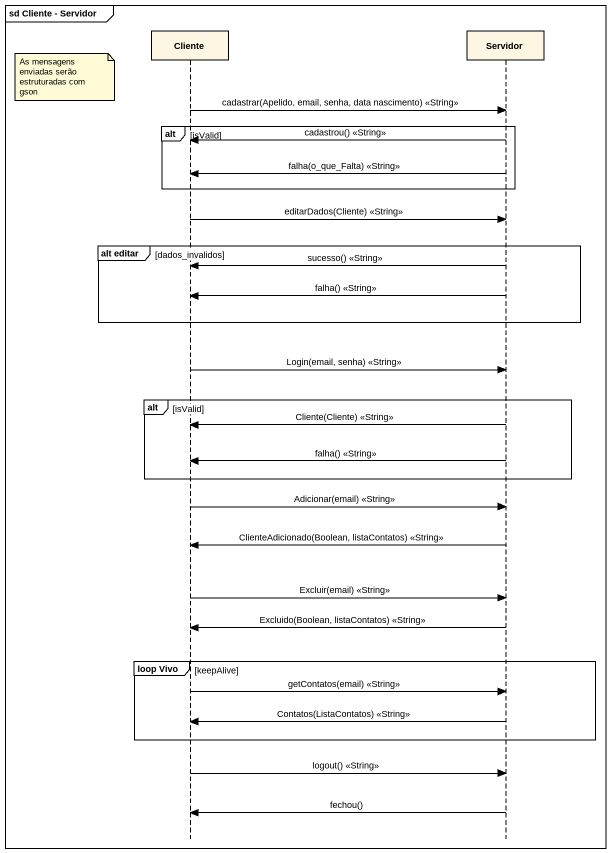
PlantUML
@startuml
mainframe sd Cliente - Servidor
hide footbox
participant Cliente
participant Servidor

note left of Cliente : As mensagens enviadas serão estruturadas com gson
Cliente -> Servidor : cadastrar(Apelido, email, senha, data nascimento) <<String>>
alt isValid
  Servidor -> Cliente : cadastrou() <<String>>
  Servidor -> Cliente : falha(o_que_Falta) <<String>>
end
Cliente -> Servidor : editarDados(Cliente) <<String>>
group alt editar [dados_invalidos]
  Servidor -> Cliente : sucesso() <<String>>
  Servidor -> Cliente : falha() <<String>>
end
Cliente -> Servidor : Login(email, senha) <<String>>
alt isValid
  Servidor -> Cliente : Cliente(Cliente) <<String>>
  Servidor -> Cliente : falha() <<String>>
end
Cliente -> Servidor : Adicionar(email) <<String>>
Servidor -> Cliente : ClienteAdicionado(Boolean, listaContatos) <<String>>
Cliente -> Servidor : Excluir(email) <<String>>
Servidor -> Cliente : Excluido(Boolean, listaContatos) <<String>>
group loop Vivo [keepAlive]
  Cliente -> Servidor : getContatos(email) <<String>>
  Servidor -> Cliente : Contatos(ListaContatos) <<String>>
end
Cliente -> Servidor : logout() <<String>>
Servidor -> Cliente : fechou()
@enduml
